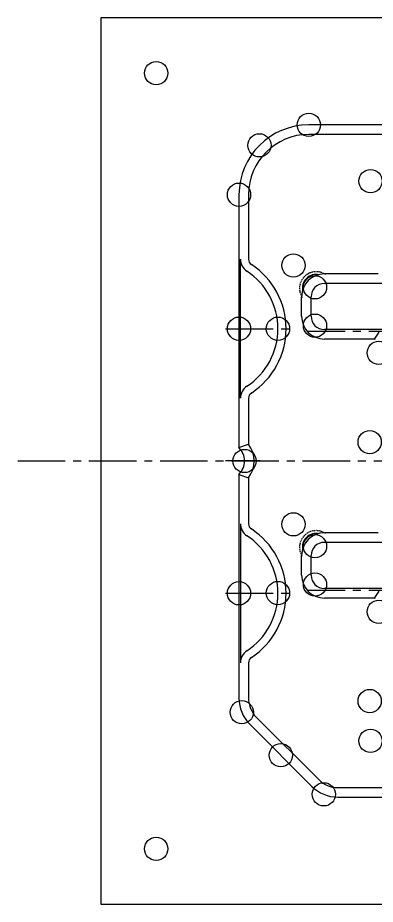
# Model space of a CAD drawing. Extents: x 1001 to 1418, y -354 to -13.
# Drawn here: x 1078.4 to 1142.9, y -188 to -28 of the extents above; entities that cross this region are included whole.
import ezdxf

# ---------------------------------------------------------------- set-up
doc = ezdxf.new("R2010")
doc.units = 0
doc.header["$LTSCALE"] = 0.45
doc.header["$MEASUREMENT"] = 0
doc.linetypes.add('CENTER2', pattern=[28.575, 19.05, -3.175, 3.175, -3.175])
doc.linetypes.add('HIDDENX2', pattern=[0.75, 0.5, -0.25])
for name, color, linetype in [('ANA 10', 7, 'CONTINUOUS'), ('ANA 12', 6, 'CONTINUOUS'), ('ANA 13', 230, 'CONTINUOUS'), ('ANA 16.9', 150, 'CONTINUOUS'), ('ANA 17.1 Φ6x5°U6.9', 5, 'CONTINUOUS'), ('ANA NEJI', 1, 'CONTINUOUS'), ('CENTER', 243, 'CENTER2'), ('DETAIL', 6, 'CONTINUOUS'), ('HIDDEN', 5, 'HIDDENX2'), ('LINE', 7, 'CONTINUOUS'), ('SECTION', 31, 'CONTINUOUS')]:
    doc.layers.add(name, color=color, linetype=linetype)

msp = doc.modelspace()

# ---------------------------------------------------------------- linework, layer by layer
at = {"layer": 'ANA 10'}
for centre in [(1130.94373, -47.35991), (1122.03418, -51.05037), (1118.34373, -59.95991), (1132.06667, -76.67286), (1132.06667, -83.59697), (1118.34373, -84.14491), (1119.34373, -108.01991), (1132.06667, -123.40286), (1132.06667, -130.32697), (1118.34373, -131.89491), (1118.84612, -153.36562), (1125.89682, -161.12682), (1133.65802, -168.17752)]:
    msp.add_circle(centre, 2.1, dxfattribs=at)
at = {"layer": 'ANA 12'}
for centre in [(1125.37873, -84.14491), (1125.37865, -131.84985)]:
    msp.add_circle(centre, 2.1, dxfattribs=at)
at = {"layer": 'ANA 13'}
for centre in [(1143.57809, -88.50399), (1143.57809, -135.23399)]:
    msp.add_circle(centre, 2.1, dxfattribs=at)
at = {"layer": 'ANA 16.9'}
for centre in [(1142.09109, -57.50991), (1142.09109, -158.52991)]:
    msp.add_circle(centre, 2.1, dxfattribs=at)
at = {"layer": 'ANA 17.1 Φ6x5°U6.9'}
for centre in [(1128.17465, -72.72003), (1141.94024, -104.61402), (1128.17465, -119.45003), (1141.94024, -151.34402)]:
    msp.add_circle(centre, 2.1, dxfattribs=at)
at = {"layer": 'ANA NEJI'}
for centre in [(1103.39373, -38.01991), (1103.39373, -178.01991)]:
    msp.add_circle(centre, 2.1, dxfattribs=at)
at = {"layer": 'CENTER'}
for p, q in [((1115.93373, -84.14491), (1128.36591, -84.14491)), ((1266.08575, -84.65491), (1130.7017, -84.65491)), ((1266.08575, -84.65491), (1130.7017, -84.65491)), ((1078.39373, -108.01991), (1407.76499, -108.01991)), ((1122.16074, -108.01991), (1115.93373, -108.01991)), ((1115.93373, -131.89491), (1128.36591, -131.89491)), ((1266.08575, -131.38491), (1130.7017, -131.38491))]:
    msp.add_line(p, q, dxfattribs=at)
at = {"layer": 'DETAIL'}
for p, q in [((1118.5893, -96.69826), (1118.5893, -71.59156)), ((1118.5893, -119.34156), (1118.5893, -144.44826))]:
    msp.add_line(p, q, dxfattribs=at)
for centre, radius, start, end in [((1121.1893, -71.59156), 2.6, 180, 236.8131423), ((1112.97873, -84.14491), 12.4, 303.1868577, 56.8131423), ((1132.27881, -76.85837), 2.5, 76.9380865, 191.8067821), ((1121.1893, -96.69826), 2.6, 123.1868577, 180), ((1121.1893, -119.34156), 2.6, 180, 236.8131423), ((1112.97873, -131.89491), 12.4, 303.1868577, 56.8131423), ((1132.27881, -123.58837), 2.5, 76.9380865, 191.8067821), ((1121.1893, -144.44826), 2.6, 123.1868577, 180)]:
    msp.add_arc(centre, radius, start, end, dxfattribs=at)
at = {"layer": 'HIDDEN'}
for centre in [(1132.27881, -76.85837), (1132.27881, -123.58837)]:
    msp.add_arc(centre, 3, 56.1085558, 212.9684101, dxfattribs=at)
at = {"layer": 'LINE'}
for p, q in [((1145.80873, -75.96991), (1133.76373, -75.96991)), ((1131.36373, -81.89991), (1131.36373, -78.36991)), ((1145.80873, -84.29991), (1133.76373, -84.29991)), ((1143.62162, -84.79105), (1142.77657, -86.0189)), ((1118.34373, -105.61159), (1120.06271, -104.98051)), ((1118.34373, -110.42823), (1120.06271, -111.05932)), ((1145.80873, -122.69991), (1133.76373, -122.69991)), ((1131.36373, -128.62991), (1131.36373, -125.09991)), ((1145.80873, -131.02991), (1133.76373, -131.02991)), ((1143.62162, -131.52105), (1142.77657, -132.7489))]:
    msp.add_line(p, q, dxfattribs=at)
msp.add_lwpolyline([(1093.39373, -188.01991), (1303.39373, -188.01991), (1303.39373, -28.01991), (1093.39373, -28.01991)], close=True, dxfattribs=at)
for points in [[(1130.94373, -47.35991, 0.414213562), (1118.34373, -59.95991), (1118.34373, -105.61159)], [(1278.44373, -59.95991, 0.414213562), (1265.84373, -47.35991), (1130.94373, -47.35991)], [(1118.34373, -110.42823), (1118.34373, -150.83991, 0.198912367), (1120.27682, -155.50682), (1131.51682, -166.74682, 0.198912367), (1136.18373, -168.67991), (1265.84373, -168.67991)]]:
    msp.add_lwpolyline(points, format="xyb", dxfattribs=at)
for points in [[(1118.34373, -59.95991), (1118.34373, -105.61159)], [(1118.34373, -110.42823), (1118.34373, -116.91159)]]:
    msp.add_lwpolyline(points, dxfattribs=at)
for centre, radius, start, end in [((1133.76373, -78.36991), 2.4, 90, 180), ((1133.76373, -81.89991), 2.4, 180, 270), ((1115.94373, -108.01991), 3.4, 314.9008722, 45.0991278), ((1133.76373, -125.09991), 2.4, 90, 180), ((1133.76373, -128.62991), 2.4, 180, 270)]:
    msp.add_arc(centre, radius, start, end, dxfattribs=at)
at = {"layer": 'SECTION'}
for p, q in [((1143.46645, -74.25093), (1133.76373, -74.25093)), ((1129.64474, -81.89991), (1129.64474, -78.36991)), ((1142.77657, -86.0189), (1133.76373, -86.0189)), ((1143.46645, -120.98093), (1133.76373, -120.98093)), ((1129.64474, -128.62991), (1129.64474, -125.09991)), ((1142.77657, -132.7489), (1133.76373, -132.7489))]:
    msp.add_line(p, q, dxfattribs=at)
for points in [[(1162.68038, -49.0789), (1130.94373, -49.0789, 0.414213562), (1120.06271, -59.95991), (1120.06271, -71.59156)], [(1276.72474, -59.95991, 0.414213562), (1265.84373, -49.0789), (1130.94373, -49.0789)], [(1120.06271, -144.44826), (1120.06271, -150.83991, 0.198912367), (1121.49233, -154.29131), (1132.73233, -165.53131, 0.198912367), (1136.18373, -166.96093), (1198.39373, -166.96093)]]:
    msp.add_lwpolyline(points, format="xyb", dxfattribs=at)
for points in [[(1120.06271, -96.69826), (1120.06271, -104.98051)], [(1120.06271, -111.05932), (1120.06271, -119.34156)]]:
    msp.add_lwpolyline(points, dxfattribs=at)
for centre, radius, start, end in [((1121.1893, -71.59156), 1.12659, 180, 236.8131423), ((1112.97873, -84.14491), 13.87341, 303.1868577, 56.8131423), ((1133.76373, -78.36991), 4.11898, 90, 180), ((1133.76373, -81.89991), 4.11898, 180, 270), ((1142.77657, -86.2189), 0.2, 30.0013339, 90), ((1121.1893, -96.69826), 1.12659, 123.1868577, 180), ((1115.94373, -108.01991), 5.11898, 323.5763448, 36.4236552), ((1121.1893, -119.34156), 1.12659, 180, 236.8131423), ((1112.97873, -131.89491), 13.87341, 303.1868577, 56.8131423), ((1133.76373, -125.09991), 4.11898, 90, 180), ((1133.76373, -128.62991), 4.11898, 180, 270), ((1142.77657, -132.9489), 0.2, 30.0013339, 90), ((1121.1893, -144.44826), 1.12659, 123.1868577, 180)]:
    msp.add_arc(centre, radius, start, end, dxfattribs=at)

doc.saveas('drawing.dxf')
